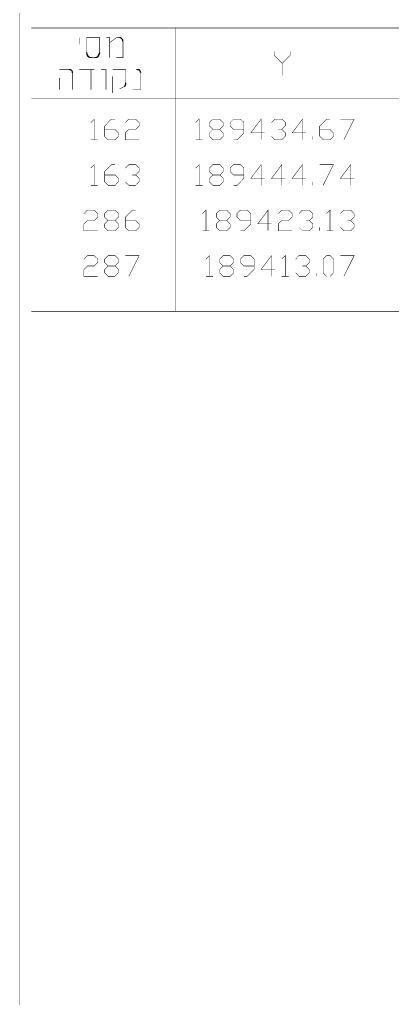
# Model space of a CAD drawing. Extents: x 489 to 720, y 1028 to 1176.
# Drawn here: x 675.02 to 684.05, y 1127.53 to 1151.23 of the extents above; entities that cross this region are included whole.
import ezdxf

# ---------------------------------------------------------------- set-up
doc = ezdxf.new("R2010")
doc.units = 0
doc.header["$MEASUREMENT"] = 0
for name, color, linetype in [('1211', 7, 'Continuous'), ('M1280', 7, 'Continuous'), ('TR_TABLES', 7, 'Continuous')]:
    doc.layers.add(name, color=color, linetype=linetype)

msp = doc.modelspace()

# ---------------------------------------------------------------- linework, layer by layer
at = {"layer": '1211', "color": 7, "linetype": 'Continuous', "ltscale": 0.045455, "const_width": 0.0112}
for points in [[(675.307, 1151.026), (689.343, 1151.026), (689.343, 1144.166), (675.307, 1144.166)], [(678.795, 1151.026), (678.795, 1144.166)], [(676.479, 1150.79), (676.479, 1150.63)], [(676.641, 1150.79), (676.641, 1150.429)], [(676.962, 1150.429), (676.962, 1150.79), (676.641, 1150.79)], [(677.124, 1150.79), (677.204, 1150.79), (677.204, 1150.307)], [(677.445, 1150.79), (677.365, 1150.79), (677.204, 1150.67)], [(677.365, 1150.307), (677.526, 1150.307), (677.526, 1150.71)], [(681.186, 1150.459), (681.186, 1150.362), (681.379, 1150.169), (681.379, 1149.879), (681.379, 1150.169), (681.572, 1150.362), (681.572, 1150.459)], [(676.761, 1150.307), (676.842, 1150.307)], [(676.227, 1150.016), (675.986, 1150.016)], [(676.308, 1149.534), (676.308, 1149.936)], [(676.469, 1150.016), (676.832, 1150.016)], [(676.751, 1150.016), (676.751, 1149.534)], [(676.992, 1150.016), (677.113, 1150.016), (677.113, 1149.534)], [(677.596, 1149.694), (677.596, 1150.016), (677.274, 1150.016)], [(677.757, 1149.534), (677.958, 1149.534), (677.958, 1149.936)], [(677.877, 1150.016), (677.837, 1150.016)], [(675.986, 1149.534), (675.986, 1149.815)], [(677.274, 1149.453), (677.274, 1149.855)], [(677.44, 1149.548), (677.56, 1149.609)], [(675.307, 1149.32), (689.343, 1149.32)]]:
    msp.add_lwpolyline(points, dxfattribs=at)
at = {"layer": '1211', "color": 7, "linetype": 'Continuous', "ltscale": 0.045455}
for centre, radius, start, end in [((677.445, 1150.71), 0.0795, 0.0055, 90), ((676.761, 1150.429), 0.12, 180.0055, 270), ((676.842, 1150.429), 0.12, 270.0055, 360), ((676.227, 1149.936), 0.0795, 0.0055, 90), ((677.877, 1149.936), 0.0795, 0.0055, 90), ((677.475, 1149.694), 0.12, 315.0055, 360.0055), ((677.475, 1149.694), 0.12, 315.0055, 360.0055)]:
    msp.add_arc(centre, radius, start, end, dxfattribs=at)
at = {"layer": 'M1280', "color": 7, "linetype": 'Continuous', "ltscale": 0.045455, "const_width": 0.0112}
msp.add_lwpolyline([(720.221, 1120.515), (675.028, 1120.515), (675.028, 1157.399), (720.221, 1157.399)], dxfattribs=at)
at = {"layer": 'TR_TABLES', "color": 7, "linetype": 'Continuous', "ltscale": 0.045455, "const_width": 0.0112}
for points in [[(676.747, 1148.736), (676.83, 1148.819), (676.83, 1148.319)], [(677.082, 1148.569), (677.332, 1148.569), (677.415, 1148.485), (677.415, 1148.402), (677.332, 1148.319), (677.165, 1148.319), (677.082, 1148.402), (677.082, 1148.652), (677.247, 1148.819), (677.332, 1148.819)], [(677.582, 1148.736), (677.666, 1148.819), (677.832, 1148.819), (677.916, 1148.736), (677.916, 1148.652), (677.832, 1148.569), (677.666, 1148.569), (677.582, 1148.485), (677.582, 1148.319), (677.916, 1148.319)], [(679.284, 1148.736), (679.367, 1148.819), (679.367, 1148.319)], [(679.868, 1148.569), (679.951, 1148.485), (679.951, 1148.402), (679.868, 1148.319), (679.701, 1148.319), (679.617, 1148.402), (679.617, 1148.485), (679.701, 1148.569), (679.868, 1148.569), (679.951, 1148.652), (679.951, 1148.736), (679.868, 1148.819), (679.701, 1148.819), (679.617, 1148.736), (679.617, 1148.652), (679.701, 1148.569)], [(680.201, 1148.319), (680.285, 1148.319), (680.452, 1148.485), (680.452, 1148.736), (680.368, 1148.819), (680.201, 1148.819), (680.118, 1148.736), (680.118, 1148.652), (680.201, 1148.569), (680.452, 1148.569)], [(680.952, 1148.485), (680.618, 1148.485), (680.869, 1148.819), (680.869, 1148.319)], [(681.119, 1148.736), (681.202, 1148.819), (681.369, 1148.819), (681.453, 1148.736), (681.453, 1148.652), (681.369, 1148.569), (681.286, 1148.569)], [(681.953, 1148.485), (681.619, 1148.485), (681.87, 1148.819), (681.87, 1148.319)], [(682.287, 1148.569), (682.537, 1148.569), (682.62, 1148.485), (682.62, 1148.402), (682.537, 1148.319), (682.37, 1148.319), (682.287, 1148.402), (682.287, 1148.652), (682.454, 1148.819), (682.537, 1148.819)], [(682.787, 1148.819), (683.121, 1148.819), (682.871, 1148.319)], [(681.369, 1148.569), (681.453, 1148.485), (681.453, 1148.402), (681.369, 1148.319), (681.202, 1148.319), (681.119, 1148.402)], [(676.747, 1148.319), (676.915, 1148.319)], [(679.284, 1148.319), (679.451, 1148.319)], [(682.12, 1148.319), (682.12, 1148.402)], [(676.747, 1147.635), (676.83, 1147.718), (676.83, 1147.216)], [(677.082, 1147.468), (677.332, 1147.468), (677.415, 1147.384), (677.415, 1147.301), (677.332, 1147.216), (677.165, 1147.216), (677.082, 1147.301), (677.082, 1147.551), (677.247, 1147.718), (677.332, 1147.718)], [(677.582, 1147.635), (677.666, 1147.718), (677.832, 1147.718), (677.916, 1147.635), (677.916, 1147.551), (677.832, 1147.468), (677.749, 1147.468)], [(679.284, 1147.635), (679.367, 1147.718), (679.367, 1147.216)], [(679.868, 1147.468), (679.951, 1147.384), (679.951, 1147.301), (679.868, 1147.216), (679.701, 1147.216), (679.617, 1147.301), (679.617, 1147.384), (679.701, 1147.468), (679.868, 1147.468), (679.951, 1147.551), (679.951, 1147.635), (679.868, 1147.718), (679.701, 1147.718), (679.617, 1147.635), (679.617, 1147.551), (679.701, 1147.468)], [(680.201, 1147.216), (680.285, 1147.216), (680.452, 1147.384), (680.452, 1147.635), (680.368, 1147.718), (680.201, 1147.718), (680.118, 1147.635), (680.118, 1147.551), (680.201, 1147.468), (680.452, 1147.468)], [(680.952, 1147.384), (680.618, 1147.384), (680.869, 1147.718), (680.869, 1147.216)], [(681.453, 1147.384), (681.119, 1147.384), (681.369, 1147.718), (681.369, 1147.216)], [(681.953, 1147.384), (681.619, 1147.384), (681.87, 1147.718), (681.87, 1147.216)], [(682.287, 1147.718), (682.62, 1147.718), (682.37, 1147.216)], [(683.121, 1147.384), (682.787, 1147.384), (683.038, 1147.718), (683.038, 1147.216)], [(677.832, 1147.468), (677.916, 1147.384), (677.916, 1147.301), (677.832, 1147.216), (677.666, 1147.216), (677.582, 1147.301)], [(682.12, 1147.216), (682.12, 1147.301)], [(676.747, 1147.216), (676.915, 1147.216)], [(679.284, 1147.216), (679.451, 1147.216)], [(676.58, 1146.532), (676.665, 1146.616), (676.83, 1146.616), (676.915, 1146.532), (676.915, 1146.449), (676.83, 1146.366), (676.665, 1146.366), (676.58, 1146.282), (676.58, 1146.115), (676.915, 1146.115)], [(677.332, 1146.366), (677.415, 1146.282), (677.415, 1146.199), (677.332, 1146.115), (677.165, 1146.115), (677.082, 1146.199), (677.082, 1146.282), (677.165, 1146.366), (677.332, 1146.366), (677.415, 1146.449), (677.415, 1146.532), (677.332, 1146.616), (677.165, 1146.616), (677.082, 1146.532), (677.082, 1146.449), (677.165, 1146.366)], [(677.582, 1146.366), (677.832, 1146.366), (677.916, 1146.282), (677.916, 1146.199), (677.832, 1146.115), (677.666, 1146.115), (677.582, 1146.199), (677.582, 1146.449), (677.749, 1146.616), (677.832, 1146.616)], [(679.451, 1146.532), (679.534, 1146.616), (679.534, 1146.115)], [(680.035, 1146.366), (680.118, 1146.282), (680.118, 1146.199), (680.035, 1146.115), (679.868, 1146.115), (679.784, 1146.199), (679.784, 1146.282), (679.868, 1146.366), (680.035, 1146.366), (680.118, 1146.449), (680.118, 1146.532), (680.035, 1146.616), (679.868, 1146.616), (679.784, 1146.532), (679.784, 1146.449), (679.868, 1146.366)], [(680.368, 1146.115), (680.452, 1146.115), (680.618, 1146.282), (680.618, 1146.532), (680.535, 1146.616), (680.368, 1146.616), (680.285, 1146.532), (680.285, 1146.449), (680.368, 1146.366), (680.618, 1146.366)], [(681.119, 1146.282), (680.785, 1146.282), (681.036, 1146.616), (681.036, 1146.115)], [(681.286, 1146.532), (681.369, 1146.616), (681.536, 1146.616), (681.619, 1146.532), (681.619, 1146.449), (681.536, 1146.366), (681.369, 1146.366), (681.286, 1146.282), (681.286, 1146.115), (681.619, 1146.115)], [(681.786, 1146.532), (681.87, 1146.616), (682.037, 1146.616), (682.12, 1146.532), (682.12, 1146.449), (682.037, 1146.366), (681.953, 1146.366)], [(682.454, 1146.532), (682.537, 1146.616), (682.537, 1146.115)], [(682.787, 1146.532), (682.871, 1146.616), (683.038, 1146.616), (683.121, 1146.532), (683.121, 1146.449), (683.038, 1146.366), (682.954, 1146.366)], [(682.037, 1146.366), (682.12, 1146.282), (682.12, 1146.199), (682.037, 1146.115), (681.87, 1146.115), (681.786, 1146.199)], [(683.038, 1146.366), (683.121, 1146.282), (683.121, 1146.199), (683.038, 1146.115), (682.871, 1146.115), (682.787, 1146.199)], [(679.451, 1146.115), (679.617, 1146.115)], [(682.287, 1146.115), (682.287, 1146.199)], [(682.454, 1146.115), (682.62, 1146.115)], [(676.58, 1145.431), (676.665, 1145.515), (676.83, 1145.515), (676.915, 1145.431), (676.915, 1145.348), (676.83, 1145.265), (676.665, 1145.265), (676.58, 1145.181), (676.58, 1145.014), (676.915, 1145.014)], [(677.332, 1145.265), (677.415, 1145.181), (677.415, 1145.098), (677.332, 1145.014), (677.165, 1145.014), (677.082, 1145.098), (677.082, 1145.181), (677.165, 1145.265), (677.332, 1145.265), (677.415, 1145.348), (677.415, 1145.431), (677.332, 1145.515), (677.165, 1145.515), (677.082, 1145.431), (677.082, 1145.348), (677.165, 1145.265)], [(677.582, 1145.515), (677.916, 1145.515), (677.666, 1145.014)], [(679.534, 1145.431), (679.617, 1145.515), (679.617, 1145.014)], [(680.118, 1145.265), (680.201, 1145.181), (680.201, 1145.098), (680.118, 1145.014), (679.951, 1145.014), (679.868, 1145.098), (679.868, 1145.181), (679.951, 1145.265), (680.118, 1145.265), (680.201, 1145.348), (680.201, 1145.431), (680.118, 1145.515), (679.951, 1145.515), (679.868, 1145.431), (679.868, 1145.348), (679.951, 1145.265)], [(680.452, 1145.014), (680.535, 1145.014), (680.702, 1145.181), (680.702, 1145.431), (680.618, 1145.515), (680.452, 1145.515), (680.368, 1145.431), (680.368, 1145.348), (680.452, 1145.265), (680.702, 1145.265)], [(681.202, 1145.181), (680.869, 1145.181), (681.119, 1145.515), (681.119, 1145.014)], [(681.369, 1145.431), (681.453, 1145.515), (681.453, 1145.014)], [(681.703, 1145.431), (681.786, 1145.515), (681.953, 1145.515), (682.037, 1145.431), (682.037, 1145.348), (681.953, 1145.265), (681.87, 1145.265)], [(682.454, 1145.014), (682.37, 1145.098), (682.37, 1145.431), (682.454, 1145.515), (682.537, 1145.515), (682.62, 1145.431), (682.62, 1145.098), (682.537, 1145.014)], [(682.787, 1145.515), (683.121, 1145.515), (682.871, 1145.014)], [(681.953, 1145.265), (682.037, 1145.181), (682.037, 1145.098), (681.953, 1145.014), (681.786, 1145.014), (681.703, 1145.098)], [(679.534, 1145.014), (679.701, 1145.014)], [(681.369, 1145.014), (681.536, 1145.014)], [(682.203, 1145.014), (682.203, 1145.098)]]:
    msp.add_lwpolyline(points, dxfattribs=at)

doc.saveas('drawing.dxf')
